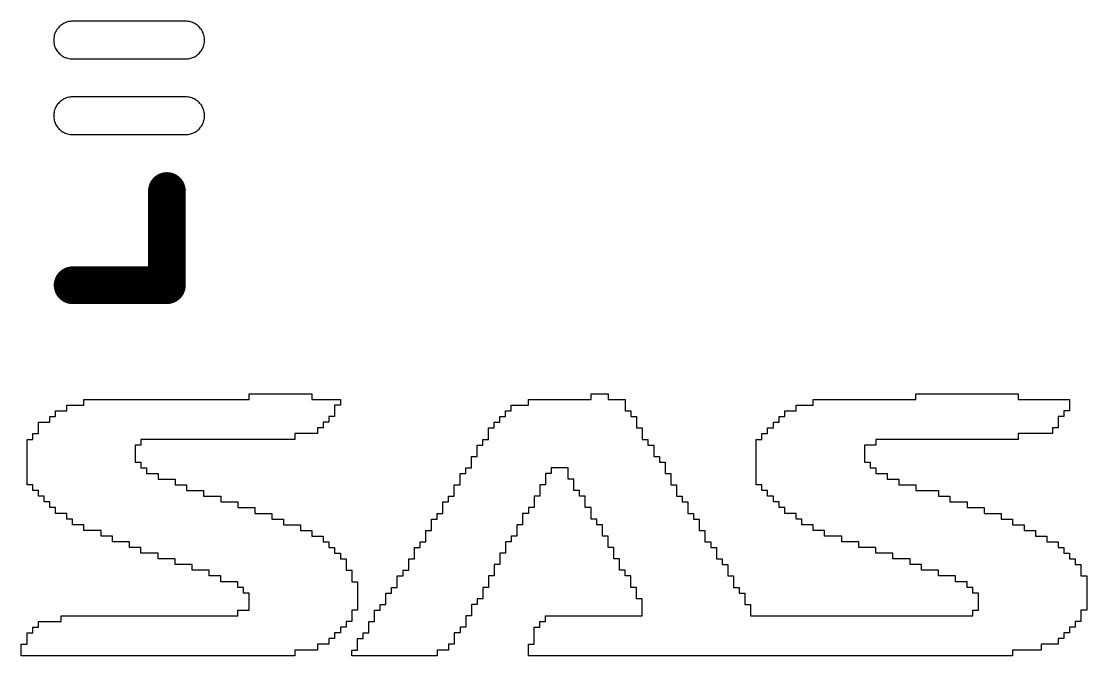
# Model space of a CAD drawing. Header units: inches. Extents: x -3.1 to 90.9, y -0.8 to 60.1.
# Drawn here: x 26.53 to 32.18, y 24.83 to 28.2 of the extents above; entities that cross this region are included whole.
import ezdxf

# ---------------------------------------------------------------- set-up
doc = ezdxf.new("R2010")
doc.units = ezdxf.units.IN
doc.layers.add('Top Overlay', color=2, linetype='Continuous')
doc.layers.add('Top Paste', color=8, linetype='Continuous')

# ---------------------------------------------------------------- blocks, each defined once
blk = doc.blocks.new('WQFN_40_L5_0_W5_0_P0_4_BL_EP_65')
at = {"layer": 'Top Overlay', "const_width": 0.2}
for points in [[(2.7001, 2.6999), (2.2, 2.6999)], [(2.7001, 2.1998), (2.7001, 2.6999)]]:
    blk.add_lwpolyline(points, dxfattribs=at)
at = {"layer": 'Top Overlay', "const_width": 0.1}
for points in [[(2.15, 2.6999, 1), (2.25, 2.6999, 1)], [(2.6501, 2.6999, 1), (2.7501, 2.6999, 1)], [(2.6501, 2.6999, 1), (2.7501, 2.6999, 1)], [(2.6501, 2.1998, 1), (2.7501, 2.1998, 1)]]:
    blk.add_lwpolyline(points, format="xyb", close=True, dxfattribs=at)
at = {"layer": 'Top Paste'}
for p, q in [((1.344, 2.8825), (1.3387, 2.8787)), ((1.3495, 2.886), (1.344, 2.8825)), ((1.3553, 2.889), (1.3495, 2.886)), ((1.3613, 2.8917), (1.3553, 2.889)), ((1.3674, 2.8941), (1.3613, 2.8917)), ((1.3737, 2.896), (1.3674, 2.8941)), ((1.38, 2.8974), (1.3737, 2.896)), ((1.3865, 2.8985), (1.38, 2.8974)), ((1.393, 2.8992), (1.3865, 2.8985)), ((1.3995, 2.8994), (1.393, 2.8992)), ((1.4061, 2.8992), (1.3995, 2.8994)), ((1.4126, 2.8985), (1.4061, 2.8992)), ((1.4126, 2.8985), (1.4126, 2.8985)), ((1.419, 2.8974), (1.4126, 2.8985)), ((1.4254, 2.896), (1.419, 2.8974)), ((1.4317, 2.8941), (1.4254, 2.896)), ((1.4378, 2.8917), (1.4317, 2.8941)), ((1.4438, 2.889), (1.4378, 2.8917)), ((1.4495, 2.886), (1.4438, 2.889)), ((1.4551, 2.8825), (1.4495, 2.886)), ((1.4604, 2.8787), (1.4551, 2.8825)), ((1.7453, 2.8825), (1.74, 2.8787)), ((1.7508, 2.886), (1.7453, 2.8825)), ((1.7566, 2.889), (1.7508, 2.886)), ((1.7626, 2.8917), (1.7566, 2.889)), ((1.7687, 2.8941), (1.7626, 2.8917)), ((1.775, 2.896), (1.7687, 2.8941)), ((1.7814, 2.8974), (1.775, 2.896)), ((1.7878, 2.8985), (1.7814, 2.8974)), ((1.7943, 2.8992), (1.7878, 2.8985)), ((1.8009, 2.8994), (1.7943, 2.8992)), ((1.8074, 2.8992), (1.8009, 2.8994)), ((1.8139, 2.8985), (1.8074, 2.8992)), ((1.8139, 2.8985), (1.8139, 2.8985)), ((1.8204, 2.8974), (1.8139, 2.8985)), ((1.8267, 2.896), (1.8204, 2.8974)), ((1.833, 2.8941), (1.8267, 2.896)), ((1.8391, 2.8917), (1.833, 2.8941)), ((1.8451, 2.889), (1.8391, 2.8917)), ((1.8508, 2.886), (1.8451, 2.889)), ((1.8564, 2.8825), (1.8508, 2.886)), ((1.8617, 2.8787), (1.8564, 2.8825)), ((1.3029, 2.8252), (1.3015, 2.8189)), ((1.3048, 2.8315), (1.3029, 2.8252)), ((1.3072, 2.8376), (1.3048, 2.8315)), ((1.3099, 2.8436), (1.3072, 2.8376)), ((1.3129, 2.8493), (1.3099, 2.8436)), ((1.3164, 2.8549), (1.3129, 2.8493)), ((1.3202, 2.8602), (1.3164, 2.8549)), ((1.3244, 2.8653), (1.3202, 2.8602)), ((1.3288, 2.8701), (1.3244, 2.8653)), ((1.3336, 2.8745), (1.3288, 2.8701)), ((1.3387, 2.8787), (1.3336, 2.8745)), ((1.4655, 2.8745), (1.4604, 2.8787)), ((1.4703, 2.8701), (1.4655, 2.8745)), ((1.4747, 2.8653), (1.4703, 2.8701)), ((1.4789, 2.8602), (1.4747, 2.8653)), ((1.4827, 2.8549), (1.4789, 2.8602)), ((1.4862, 2.8494), (1.4827, 2.8549)), ((1.4892, 2.8436), (1.4862, 2.8494)), ((1.4919, 2.8376), (1.4892, 2.8436)), ((1.4942, 2.8315), (1.4919, 2.8376)), ((1.4961, 2.8252), (1.4942, 2.8315)), ((1.4976, 2.8189), (1.4961, 2.8252)), ((1.7043, 2.8252), (1.7028, 2.8189)), ((1.7062, 2.8315), (1.7043, 2.8252)), ((1.7085, 2.8376), (1.7062, 2.8315)), ((1.7112, 2.8436), (1.7085, 2.8376)), ((1.7142, 2.8493), (1.7112, 2.8436)), ((1.7177, 2.8549), (1.7142, 2.8493)), ((1.7215, 2.8602), (1.7177, 2.8549)), ((1.7257, 2.8653), (1.7215, 2.8602)), ((1.7301, 2.8701), (1.7257, 2.8653)), ((1.7349, 2.8745), (1.7301, 2.8701)), ((1.74, 2.8787), (1.7349, 2.8745)), ((1.8668, 2.8745), (1.8617, 2.8787)), ((1.8716, 2.8701), (1.8668, 2.8745)), ((1.876, 2.8653), (1.8716, 2.8701)), ((1.8802, 2.8602), (1.876, 2.8653)), ((1.884, 2.8549), (1.8802, 2.8602)), ((1.8875, 2.8494), (1.884, 2.8549)), ((1.8905, 2.8436), (1.8875, 2.8494)), ((1.8932, 2.8376), (1.8905, 2.8436)), ((1.8956, 2.8315), (1.8932, 2.8376)), ((1.8975, 2.8252), (1.8956, 2.8315)), ((1.8989, 2.8189), (1.8975, 2.8252)), ((1.2997, 2.8059), (1.2995, 2.7994)), ((1.2995, 2.7994), (1.2995, 2.1994)), ((1.3004, 2.8124), (1.2997, 2.8059)), ((1.3015, 2.8189), (1.3004, 2.8124)), ((1.4987, 2.8124), (1.4976, 2.8189)), ((1.4993, 2.8059), (1.4987, 2.8124)), ((1.4995, 2.7994), (1.4993, 2.8059)), ((1.4995, 2.1994), (1.4995, 2.7994)), ((1.7011, 2.8059), (1.7009, 2.7994)), ((1.7009, 2.7994), (1.7009, 2.1994)), ((1.7017, 2.8124), (1.7011, 2.8059)), ((1.7028, 2.8189), (1.7017, 2.8124)), ((1.9, 2.8124), (1.8989, 2.8189)), ((1.9007, 2.8059), (1.9, 2.8124)), ((1.9009, 2.7994), (1.9007, 2.8059)), ((1.9009, 2.1994), (1.9009, 2.7994)), ((1.2995, 2.1994), (1.2997, 2.1928)), ((1.2997, 2.1928), (1.3004, 2.1863)), ((1.3004, 2.1863), (1.3015, 2.1799)), ((1.3015, 2.1799), (1.3029, 2.1735)), ((1.3029, 2.1735), (1.3048, 2.1672)), ((1.3048, 2.1672), (1.3072, 2.1611)), ((1.3072, 2.1611), (1.3099, 2.1551)), ((1.3099, 2.1551), (1.3129, 2.1493)), ((1.3129, 2.1493), (1.3164, 2.1438)), ((1.4827, 2.1438), (1.4862, 2.1494)), ((1.4862, 2.1494), (1.4892, 2.1551)), ((1.4892, 2.1551), (1.4919, 2.1611)), ((1.4919, 2.1611), (1.4942, 2.1672)), ((1.4942, 2.1672), (1.4961, 2.1735)), ((1.4961, 2.1735), (1.4976, 2.1799)), ((1.4976, 2.1799), (1.4987, 2.1863)), ((1.4987, 2.1863), (1.4993, 2.1928)), ((1.4993, 2.1928), (1.4995, 2.1994)), ((1.7009, 2.1994), (1.7011, 2.1928)), ((1.7011, 2.1928), (1.7017, 2.1863)), ((1.7017, 2.1863), (1.7028, 2.1799)), ((1.7028, 2.1799), (1.7043, 2.1735)), ((1.7043, 2.1735), (1.7062, 2.1672)), ((1.7062, 2.1672), (1.7085, 2.1611)), ((1.7085, 2.1611), (1.7112, 2.1551)), ((1.7112, 2.1551), (1.7142, 2.1493)), ((1.7142, 2.1493), (1.7177, 2.1438)), ((1.884, 2.1438), (1.8875, 2.1494)), ((1.8875, 2.1494), (1.8905, 2.1551)), ((1.8905, 2.1551), (1.8932, 2.1611)), ((1.8932, 2.1611), (1.8956, 2.1672)), ((1.8956, 2.1672), (1.8975, 2.1735)), ((1.8975, 2.1735), (1.8989, 2.1799)), ((1.8989, 2.1799), (1.9, 2.1863)), ((1.9, 2.1863), (1.9007, 2.1928)), ((1.9007, 2.1928), (1.9009, 2.1994)), ((1.3164, 2.1438), (1.3202, 2.1385)), ((1.3202, 2.1385), (1.3244, 2.1334)), ((1.3244, 2.1334), (1.3288, 2.1286)), ((1.3288, 2.1286), (1.3336, 2.1242)), ((1.3336, 2.1242), (1.3387, 2.12)), ((1.3387, 2.12), (1.344, 2.1162)), ((1.344, 2.1162), (1.3496, 2.1127)), ((1.3496, 2.1127), (1.3553, 2.1097)), ((1.3553, 2.1097), (1.3613, 2.107)), ((1.3613, 2.107), (1.3674, 2.1047)), ((1.3674, 2.1047), (1.3737, 2.1028)), ((1.3737, 2.1028), (1.38, 2.1013)), ((1.38, 2.1013), (1.3865, 2.1002)), ((1.3865, 2.1002), (1.393, 2.0996)), ((1.393, 2.0996), (1.3995, 2.0994)), ((1.3995, 2.0994), (1.4061, 2.0996)), ((1.4061, 2.0996), (1.4126, 2.1002)), ((1.4126, 2.1002), (1.419, 2.1013)), ((1.419, 2.1013), (1.4254, 2.1028)), ((1.4254, 2.1028), (1.4317, 2.1047)), ((1.4317, 2.1047), (1.4378, 2.107)), ((1.4378, 2.107), (1.4438, 2.1097)), ((1.4438, 2.1097), (1.4495, 2.1127)), ((1.4495, 2.1127), (1.4551, 2.1162)), ((1.4551, 2.1162), (1.4604, 2.12)), ((1.4604, 2.12), (1.4655, 2.1242)), ((1.4655, 2.1242), (1.4703, 2.1286)), ((1.4703, 2.1286), (1.4747, 2.1334)), ((1.4747, 2.1334), (1.4789, 2.1385)), ((1.4789, 2.1385), (1.4827, 2.1438)), ((1.7177, 2.1438), (1.7215, 2.1385)), ((1.7215, 2.1385), (1.7257, 2.1334)), ((1.7257, 2.1334), (1.7301, 2.1286)), ((1.7301, 2.1286), (1.7349, 2.1242)), ((1.7349, 2.1242), (1.74, 2.12)), ((1.74, 2.12), (1.7453, 2.1162)), ((1.7453, 2.1162), (1.7509, 2.1127)), ((1.7509, 2.1127), (1.7566, 2.1097)), ((1.7566, 2.1097), (1.7626, 2.107)), ((1.7626, 2.107), (1.7687, 2.1047)), ((1.7687, 2.1047), (1.775, 2.1028)), ((1.775, 2.1028), (1.7814, 2.1013)), ((1.7814, 2.1013), (1.7878, 2.1002)), ((1.7878, 2.1002), (1.7943, 2.0996)), ((1.7943, 2.0996), (1.8009, 2.0994)), ((1.8009, 2.0994), (1.8074, 2.0996)), ((1.8074, 2.0996), (1.8139, 2.1002)), ((1.8139, 2.1002), (1.8204, 2.1013)), ((1.8204, 2.1013), (1.8267, 2.1028)), ((1.8267, 2.1028), (1.833, 2.1047)), ((1.833, 2.1047), (1.8391, 2.107)), ((1.8391, 2.107), (1.8451, 2.1097)), ((1.8451, 2.1097), (1.8508, 2.1127)), ((1.8508, 2.1127), (1.8564, 2.1162)), ((1.8564, 2.1162), (1.8617, 2.12)), ((1.8617, 2.12), (1.8668, 2.1242)), ((1.8668, 2.1242), (1.8716, 2.1286)), ((1.8716, 2.1286), (1.876, 2.1334)), ((1.876, 2.1334), (1.8802, 2.1385)), ((1.8802, 2.1385), (1.884, 2.1438))]:
    blk.add_line(p, q, dxfattribs=at)

msp = doc.modelspace()

# ---------------------------------------------------------------- linework, layer by layer
at = {"layer": 'Top Overlay'}
for p, q in [((27.7357, 26.1931), (27.7357, 26.2233)), ((27.7357, 26.2233), (28.0681, 26.2233)), ((28.0681, 26.2233), (28.0681, 26.1931)), ((29.5484, 26.1931), (29.5484, 26.2233)), ((29.5484, 26.2233), (29.6391, 26.2233)), ((29.6391, 26.2233), (29.6391, 26.1931)), ((31.2705, 26.1931), (31.2705, 26.2233)), ((31.2705, 26.2233), (31.8143, 26.2233)), ((31.8143, 26.2233), (31.8143, 26.1931)), ((26.769, 26.1326), (26.769, 26.1629)), ((26.769, 26.1629), (26.8596, 26.1629)), ((26.8596, 26.1629), (26.8596, 26.1931)), ((26.8596, 26.1931), (27.7357, 26.1931)), ((28.0681, 26.1931), (28.2191, 26.1931)), ((28.2191, 26.1629), (28.1889, 26.1629)), ((28.1889, 26.1629), (28.1889, 26.1024)), ((28.2191, 26.1931), (28.2191, 26.1629)), ((29.1255, 26.1326), (29.1255, 26.1629)), ((29.1255, 26.1629), (29.2161, 26.1629)), ((29.2161, 26.1629), (29.2161, 26.1931)), ((29.2161, 26.1931), (29.5484, 26.1931)), ((29.6391, 26.1931), (29.7297, 26.1931)), ((29.7297, 26.1931), (29.7297, 26.1326)), ((30.636, 26.1326), (30.636, 26.1629)), ((30.636, 26.1629), (30.7267, 26.1629)), ((30.7267, 26.1629), (30.7267, 26.1931)), ((30.7267, 26.1931), (31.2705, 26.1931)), ((31.8143, 26.1931), (32.0862, 26.1931)), ((32.0862, 26.1931), (32.0862, 26.1326)), ((26.6784, 26.0722), (26.6784, 26.1024)), ((26.6784, 26.1024), (26.7086, 26.1024)), ((26.7086, 26.1024), (26.7086, 26.1326)), ((26.7086, 26.1326), (26.769, 26.1326)), ((28.1889, 26.1024), (28.1587, 26.1024)), ((28.1587, 26.1024), (28.1587, 26.0722)), ((29.065, 26.0722), (29.065, 26.1024)), ((29.065, 26.1024), (29.0953, 26.1024)), ((29.0953, 26.1024), (29.0953, 26.1326)), ((29.0953, 26.1326), (29.1255, 26.1326)), ((29.7297, 26.1326), (29.7599, 26.1326)), ((29.7599, 26.1326), (29.7599, 26.1024)), ((29.7599, 26.1024), (29.7901, 26.1024)), ((29.7901, 26.1024), (29.7901, 26.042)), ((30.5454, 26.0722), (30.5454, 26.1024)), ((30.5454, 26.1024), (30.5756, 26.1024)), ((30.5756, 26.1024), (30.5756, 26.1326)), ((30.5756, 26.1326), (30.636, 26.1326)), ((32.056, 26.1024), (32.0258, 26.1024)), ((32.0258, 26.1024), (32.0258, 26.042)), ((32.0862, 26.1326), (32.056, 26.1326)), ((32.056, 26.1326), (32.056, 26.1024)), ((26.6179, 26.0118), (26.6179, 26.0722)), ((26.6179, 26.0722), (26.6784, 26.0722)), ((28.1587, 26.0722), (28.1285, 26.0722)), ((28.1285, 26.0722), (28.1285, 26.042)), ((29.0348, 26.042), (29.0348, 26.0722)), ((29.0348, 26.0722), (29.065, 26.0722)), ((30.5152, 26.042), (30.5152, 26.0722)), ((30.5152, 26.0722), (30.5454, 26.0722)), ((26.5877, 25.9816), (26.5877, 26.0118)), ((26.5877, 26.0118), (26.6179, 26.0118)), ((28.0983, 26.0118), (27.9774, 26.0118)), ((27.9774, 26.0118), (27.9774, 25.9816)), ((28.1285, 26.042), (28.0983, 26.042)), ((28.0983, 26.042), (28.0983, 26.0118)), ((29.0046, 25.9816), (29.0046, 26.042)), ((29.0046, 26.042), (29.0348, 26.042)), ((29.7901, 26.042), (29.8203, 26.042)), ((29.8203, 26.042), (29.8203, 25.9816)), ((30.4548, 25.9816), (30.4548, 26.0118)), ((30.4548, 26.0118), (30.485, 26.0118)), ((30.485, 26.0118), (30.485, 26.042)), ((30.485, 26.042), (30.5152, 26.042)), ((31.9955, 26.0118), (31.8143, 26.0118)), ((31.8143, 26.0118), (31.8143, 25.9816)), ((32.0258, 26.042), (31.9955, 26.042)), ((31.9955, 26.042), (31.9955, 26.0118)), ((26.5575, 25.7399), (26.5575, 25.9816)), ((26.5575, 25.9816), (26.5877, 25.9816)), ((27.1617, 25.9514), (27.1315, 25.9514)), ((27.1315, 25.9514), (27.1315, 25.8607)), ((27.9774, 25.9816), (27.1617, 25.9816)), ((27.1617, 25.9816), (27.1617, 25.9514)), ((28.9442, 25.891), (28.9442, 25.9514)), ((28.9442, 25.9514), (28.9744, 25.9514)), ((28.9744, 25.9514), (28.9744, 25.9816)), ((28.9744, 25.9816), (29.0046, 25.9816)), ((29.8203, 25.9816), (29.8505, 25.9816)), ((29.8505, 25.9816), (29.8505, 25.9514)), ((29.8505, 25.9514), (29.8808, 25.9514)), ((29.8808, 25.9514), (29.8808, 25.891)), ((30.4246, 25.7399), (30.4246, 25.9816)), ((30.4246, 25.9816), (30.4548, 25.9816)), ((31.059, 25.9514), (30.9986, 25.9514)), ((30.9986, 25.9514), (30.9986, 25.8607)), ((31.8143, 25.9816), (31.059, 25.9816)), ((31.059, 25.9816), (31.059, 25.9514)), ((28.914, 25.8305), (28.914, 25.891)), ((28.914, 25.891), (28.9442, 25.891)), ((29.8808, 25.891), (29.911, 25.891)), ((29.911, 25.891), (29.911, 25.8607)), ((27.1315, 25.8607), (27.1617, 25.8607)), ((27.1617, 25.8607), (27.1617, 25.8305)), ((27.1617, 25.8305), (27.1919, 25.8305)), ((27.1919, 25.8305), (27.1919, 25.8003)), ((28.8838, 25.8003), (28.8838, 25.8305)), ((28.8838, 25.8305), (28.914, 25.8305)), ((29.4276, 25.8305), (29.3369, 25.8305)), ((29.3369, 25.8305), (29.3369, 25.8003)), ((29.4276, 25.7701), (29.4276, 25.8305)), ((29.911, 25.8607), (29.9412, 25.8607)), ((29.9412, 25.8607), (29.9412, 25.8003)), ((30.9986, 25.8607), (31.0288, 25.8607)), ((31.0288, 25.8607), (31.0288, 25.8305)), ((31.0288, 25.8305), (31.059, 25.8305)), ((31.059, 25.8305), (31.059, 25.8003)), ((27.1919, 25.8003), (27.2524, 25.8003)), ((27.2524, 25.8003), (27.2524, 25.7701)), ((27.2524, 25.7701), (27.343, 25.7701)), ((27.343, 25.7701), (27.343, 25.7399)), ((28.8536, 25.7399), (28.8536, 25.8003)), ((28.8536, 25.8003), (28.8838, 25.8003)), ((29.3369, 25.8003), (29.3067, 25.8003)), ((29.3067, 25.8003), (29.3067, 25.7399)), ((29.4578, 25.7701), (29.4276, 25.7701)), ((29.4578, 25.7097), (29.4578, 25.7701)), ((29.9412, 25.8003), (29.9714, 25.8003)), ((29.9714, 25.8003), (29.9714, 25.7399)), ((31.059, 25.8003), (31.1194, 25.8003)), ((31.1194, 25.8003), (31.1194, 25.7701)), ((31.1194, 25.7701), (31.1798, 25.7701)), ((31.1798, 25.7701), (31.1798, 25.7399)), ((26.5877, 25.7399), (26.5575, 25.7399)), ((26.5877, 25.7097), (26.5877, 25.7399)), ((26.6179, 25.7097), (26.5877, 25.7097)), ((26.6179, 25.6795), (26.6179, 25.7097)), ((27.343, 25.7399), (27.4034, 25.7399)), ((27.4034, 25.7399), (27.4034, 25.7097)), ((27.4034, 25.7097), (27.4941, 25.7097)), ((27.4941, 25.7097), (27.4941, 25.6795)), ((28.8234, 25.6795), (28.8234, 25.7399)), ((28.8234, 25.7399), (28.8536, 25.7399)), ((29.3067, 25.7399), (29.2765, 25.7399)), ((29.2765, 25.7399), (29.2765, 25.6795)), ((29.488, 25.7097), (29.4578, 25.7097)), ((29.488, 25.6795), (29.488, 25.7097)), ((29.9714, 25.7399), (30.0016, 25.7399)), ((30.0016, 25.7399), (30.0016, 25.6795)), ((30.4548, 25.7399), (30.4246, 25.7399)), ((30.4548, 25.7097), (30.4548, 25.7399)), ((30.485, 25.7097), (30.4548, 25.7097)), ((30.485, 25.6795), (30.485, 25.7097)), ((31.1798, 25.7399), (31.2705, 25.7399)), ((31.2705, 25.7399), (31.2705, 25.7097)), ((31.2705, 25.7097), (31.3913, 25.7097)), ((31.3913, 25.7097), (31.3913, 25.6795)), ((26.6482, 25.6795), (26.6179, 25.6795)), ((26.6482, 25.6493), (26.6482, 25.6795)), ((26.6784, 25.6493), (26.6482, 25.6493)), ((26.6784, 25.6191), (26.6784, 25.6493)), ((27.4941, 25.6795), (27.5847, 25.6795)), ((27.5847, 25.6795), (27.5847, 25.6493)), ((27.5847, 25.6493), (27.6753, 25.6493)), ((27.6753, 25.6493), (27.6753, 25.6191)), ((28.7629, 25.5888), (28.7629, 25.6493)), ((28.7629, 25.6493), (28.7931, 25.6493)), ((28.7931, 25.6493), (28.7931, 25.6795)), ((28.7931, 25.6795), (28.8234, 25.6795)), ((29.2765, 25.6795), (29.2463, 25.6795)), ((29.2463, 25.6795), (29.2463, 25.6191)), ((29.5182, 25.6795), (29.488, 25.6795)), ((29.5182, 25.6191), (29.5182, 25.6795)), ((30.0016, 25.6795), (30.0318, 25.6795)), ((30.0318, 25.6795), (30.0318, 25.6493)), ((30.0318, 25.6493), (30.062, 25.6493)), ((30.062, 25.6493), (30.062, 25.5888)), ((30.5152, 25.6795), (30.485, 25.6795)), ((30.5152, 25.6493), (30.5152, 25.6795)), ((30.5454, 25.6493), (30.5152, 25.6493)), ((30.5454, 25.6191), (30.5454, 25.6493)), ((31.3913, 25.6795), (31.4517, 25.6795)), ((31.4517, 25.6795), (31.4517, 25.6493)), ((31.4517, 25.6493), (31.5424, 25.6493)), ((31.5424, 25.6493), (31.5424, 25.6191)), ((26.7086, 25.6191), (26.6784, 25.6191)), ((26.7086, 25.5888), (26.7086, 25.6191)), ((27.6753, 25.6191), (27.766, 25.6191)), ((27.766, 25.6191), (27.766, 25.5888)), ((29.2463, 25.6191), (29.2161, 25.6191)), ((29.2161, 25.6191), (29.2161, 25.5888)), ((29.5484, 25.6191), (29.5182, 25.6191)), ((29.5484, 25.5586), (29.5484, 25.6191)), ((30.5756, 25.6191), (30.5454, 25.6191)), ((30.5756, 25.5888), (30.5756, 25.6191)), ((31.5424, 25.6191), (31.633, 25.6191)), ((31.633, 25.6191), (31.633, 25.5888)), ((26.769, 25.5888), (26.7086, 25.5888)), ((26.769, 25.5586), (26.769, 25.5888)), ((26.7992, 25.5586), (26.769, 25.5586)), ((26.7992, 25.5284), (26.7992, 25.5586)), ((27.766, 25.5888), (27.7962, 25.5888)), ((27.7962, 25.5888), (27.8566, 25.5888)), ((27.8566, 25.5888), (27.8566, 25.5586)), ((27.8566, 25.5586), (27.917, 25.5586)), ((27.917, 25.5586), (27.917, 25.5284)), ((28.7025, 25.4982), (28.7025, 25.5586)), ((28.7025, 25.5586), (28.7327, 25.5586)), ((28.7327, 25.5586), (28.7327, 25.5888)), ((28.7327, 25.5888), (28.7629, 25.5888)), ((29.2161, 25.5888), (29.1859, 25.5888)), ((29.1859, 25.5888), (29.1859, 25.5284)), ((29.5786, 25.5586), (29.5484, 25.5586)), ((29.5786, 25.5284), (29.5786, 25.5586)), ((30.062, 25.5888), (30.0922, 25.5888)), ((30.0922, 25.5888), (30.0922, 25.5586)), ((30.0922, 25.5586), (30.1224, 25.5586)), ((30.1224, 25.5586), (30.1224, 25.4982)), ((30.636, 25.5888), (30.5756, 25.5888)), ((30.636, 25.5586), (30.636, 25.5888)), ((30.6662, 25.5586), (30.636, 25.5586)), ((30.6662, 25.5284), (30.6662, 25.5586)), ((31.633, 25.5888), (31.7236, 25.5888)), ((31.7236, 25.5888), (31.7236, 25.5586)), ((31.7236, 25.5586), (31.7841, 25.5586)), ((31.7841, 25.5586), (31.7841, 25.5284)), ((26.8596, 25.5284), (26.7992, 25.5284)), ((26.8596, 25.4982), (26.8596, 25.5284)), ((26.9503, 25.4982), (26.8596, 25.4982)), ((26.9503, 25.468), (26.9503, 25.4982)), ((27.917, 25.5284), (28.0077, 25.5284)), ((28.0077, 25.5284), (28.0077, 25.4982)), ((28.0077, 25.4982), (28.0681, 25.4982)), ((28.0681, 25.4982), (28.0681, 25.468)), ((28.6723, 25.4378), (28.6723, 25.4982)), ((28.6723, 25.4982), (28.7025, 25.4982)), ((29.1859, 25.5284), (29.1557, 25.5284)), ((29.1557, 25.5284), (29.1557, 25.468)), ((29.6089, 25.5284), (29.5786, 25.5284)), ((29.6089, 25.468), (29.6089, 25.5284)), ((30.1224, 25.4982), (30.1526, 25.4982)), ((30.1526, 25.4982), (30.1526, 25.4378)), ((30.7267, 25.5284), (30.6662, 25.5284)), ((30.7267, 25.4982), (30.7267, 25.5284)), ((30.7871, 25.4982), (30.7267, 25.4982)), ((30.7871, 25.468), (30.7871, 25.4982)), ((31.7841, 25.5284), (31.8445, 25.5284)), ((31.8445, 25.5284), (31.8445, 25.4982)), ((31.8445, 25.4982), (31.9049, 25.4982)), ((31.9049, 25.4982), (31.9049, 25.468)), ((27.0107, 25.468), (26.9503, 25.468)), ((27.0107, 25.4378), (27.0107, 25.468)), ((27.1013, 25.4378), (27.0107, 25.4378)), ((27.1013, 25.4076), (27.1013, 25.4378)), ((28.0681, 25.468), (28.1285, 25.468)), ((28.1285, 25.468), (28.1285, 25.4378)), ((28.1285, 25.4378), (28.1587, 25.4378)), ((28.1587, 25.4378), (28.1587, 25.4076)), ((28.6421, 25.4076), (28.6421, 25.4378)), ((28.6421, 25.4378), (28.6723, 25.4378)), ((29.1255, 25.4378), (29.0953, 25.4378)), ((29.0953, 25.4378), (29.0953, 25.3774)), ((29.1557, 25.468), (29.1255, 25.468)), ((29.1255, 25.468), (29.1255, 25.4378)), ((29.6391, 25.468), (29.6089, 25.468)), ((29.6391, 25.4076), (29.6391, 25.468)), ((30.1526, 25.4378), (30.1829, 25.4378)), ((30.1829, 25.4378), (30.1829, 25.4076)), ((30.8777, 25.468), (30.7871, 25.468)), ((30.8777, 25.4378), (30.8777, 25.468)), ((30.9684, 25.4378), (30.8777, 25.4378)), ((30.9684, 25.4076), (30.9684, 25.4378)), ((31.9049, 25.468), (31.9653, 25.468)), ((31.9653, 25.468), (31.9653, 25.4378)), ((31.9653, 25.4378), (32.0258, 25.4378)), ((32.0258, 25.4378), (32.0258, 25.4076)), ((27.1617, 25.4076), (27.1013, 25.4076)), ((27.1617, 25.3774), (27.1617, 25.4076)), ((27.2524, 25.3774), (27.1617, 25.3774)), ((27.2524, 25.3471), (27.2524, 25.3774)), ((28.1587, 25.4076), (28.1889, 25.4076)), ((28.1889, 25.4076), (28.1889, 25.3774)), ((28.1889, 25.3774), (28.2191, 25.3774)), ((28.2191, 25.3774), (28.2191, 25.3471)), ((28.6119, 25.3471), (28.6119, 25.4076)), ((28.6119, 25.4076), (28.6421, 25.4076)), ((29.0953, 25.3774), (29.065, 25.3774)), ((29.065, 25.3774), (29.065, 25.3169)), ((29.6693, 25.4076), (29.6391, 25.4076)), ((29.6693, 25.3471), (29.6693, 25.4076)), ((30.1829, 25.4076), (30.2131, 25.4076)), ((30.2131, 25.4076), (30.2131, 25.3471)), ((31.059, 25.4076), (30.9684, 25.4076)), ((31.059, 25.3774), (31.059, 25.4076)), ((31.1496, 25.3774), (31.059, 25.3774)), ((31.1496, 25.3471), (31.1496, 25.3774)), ((32.0258, 25.4076), (32.056, 25.4076)), ((32.056, 25.4076), (32.056, 25.3774)), ((32.056, 25.3774), (32.0862, 25.3774)), ((32.0862, 25.3774), (32.0862, 25.3471)), ((27.343, 25.3471), (27.2524, 25.3471)), ((27.343, 25.3169), (27.343, 25.3471)), ((27.4336, 25.3169), (27.343, 25.3169)), ((27.4336, 25.2867), (27.4336, 25.3169)), ((28.2191, 25.3471), (28.2493, 25.3471)), ((28.2493, 25.3471), (28.2493, 25.2867)), ((28.5817, 25.2867), (28.5817, 25.3471)), ((28.5817, 25.3471), (28.6119, 25.3471)), ((29.065, 25.3169), (29.0348, 25.3169)), ((29.0348, 25.3169), (29.0348, 25.2565)), ((29.6995, 25.3471), (29.6693, 25.3471)), ((29.6995, 25.2867), (29.6995, 25.3471)), ((30.2131, 25.3471), (30.2433, 25.3471)), ((30.2433, 25.3471), (30.2433, 25.3169)), ((30.2433, 25.3169), (30.2735, 25.3169)), ((30.2735, 25.3169), (30.2735, 25.2565)), ((31.2403, 25.3471), (31.1496, 25.3471)), ((31.2403, 25.3169), (31.2403, 25.3471)), ((31.3007, 25.3169), (31.2403, 25.3169)), ((31.3007, 25.2867), (31.3007, 25.3169)), ((32.0862, 25.3471), (32.1164, 25.3471)), ((32.1164, 25.3471), (32.1164, 25.3169)), ((32.1164, 25.3169), (32.1466, 25.3169)), ((32.1466, 25.3169), (32.1466, 25.2565)), ((27.5243, 25.2867), (27.4336, 25.2867)), ((27.5243, 25.2565), (27.5243, 25.2867)), ((27.5847, 25.2565), (27.5243, 25.2565)), ((27.5847, 25.2263), (27.5847, 25.2565)), ((28.2493, 25.2867), (28.2796, 25.2867)), ((28.2796, 25.2867), (28.2796, 25.2263)), ((28.5212, 25.1961), (28.5212, 25.2565)), ((28.5212, 25.2565), (28.5515, 25.2565)), ((28.5515, 25.2565), (28.5515, 25.2867)), ((28.5515, 25.2867), (28.5817, 25.2867)), ((29.0348, 25.2565), (29.0046, 25.2565)), ((29.0046, 25.2565), (29.0046, 25.1961)), ((29.7297, 25.2867), (29.6995, 25.2867)), ((29.7297, 25.2565), (29.7297, 25.2867)), ((29.7599, 25.2565), (29.7297, 25.2565)), ((29.7599, 25.1961), (29.7599, 25.2565)), ((30.2735, 25.2565), (30.3037, 25.2565)), ((30.3037, 25.2565), (30.3037, 25.1961)), ((31.3913, 25.2867), (31.3007, 25.2867)), ((31.3913, 25.2565), (31.3913, 25.2867)), ((31.482, 25.2565), (31.3913, 25.2565)), ((31.482, 25.2263), (31.482, 25.2565)), ((32.1466, 25.2565), (32.1768, 25.2565)), ((32.1768, 25.2565), (32.1768, 25.0752)), ((27.6753, 25.2263), (27.5847, 25.2263)), ((27.6753, 25.1961), (27.6753, 25.2263)), ((28.2796, 25.2263), (28.3098, 25.2263)), ((28.3098, 25.2263), (28.3098, 25.0752)), ((31.5424, 25.2263), (31.482, 25.2263)), ((31.5424, 25.1961), (31.5424, 25.2263)), ((27.7055, 25.1961), (27.6753, 25.1961)), ((27.7055, 25.1659), (27.7055, 25.1961)), ((27.7357, 25.1659), (27.7055, 25.1659)), ((27.7357, 25.0752), (27.7357, 25.1659)), ((28.4608, 25.1055), (28.4608, 25.1659)), ((28.4608, 25.1659), (28.491, 25.1659)), ((28.491, 25.1659), (28.491, 25.1961)), ((28.491, 25.1961), (28.5212, 25.1961)), ((29.0046, 25.1961), (28.9744, 25.1961)), ((28.9744, 25.1961), (28.9744, 25.1357)), ((29.7901, 25.1961), (29.7599, 25.1961)), ((29.7901, 25.1357), (29.7901, 25.1961)), ((30.3037, 25.1961), (30.3339, 25.1961)), ((30.3339, 25.1961), (30.3339, 25.1659)), ((30.3339, 25.1659), (30.3641, 25.1659)), ((30.3641, 25.1659), (30.3641, 25.1055)), ((31.5726, 25.1961), (31.5424, 25.1961)), ((31.5726, 25.1659), (31.5726, 25.1961)), ((31.6028, 25.1659), (31.5726, 25.1659)), ((31.6028, 25.0752), (31.6028, 25.1659)), ((28.4306, 25.0752), (28.4306, 25.1055)), ((28.4306, 25.1055), (28.4608, 25.1055)), ((28.9442, 25.1055), (28.914, 25.1055)), ((28.914, 25.1055), (28.914, 25.045)), ((28.9744, 25.1357), (28.9442, 25.1357)), ((28.9442, 25.1357), (28.9442, 25.1055)), ((29.8203, 25.1357), (29.7901, 25.1357)), ((29.8203, 25.045), (29.8203, 25.1357)), ((30.3641, 25.1055), (30.3943, 25.1055)), ((30.3943, 25.1055), (30.3943, 25.045)), ((26.7388, 25.0148), (26.7388, 25.045)), ((26.7388, 25.045), (27.6753, 25.045)), ((27.6753, 25.045), (27.6753, 25.0752)), ((27.6753, 25.0752), (27.7357, 25.0752)), ((28.3098, 25.0752), (28.2796, 25.0752)), ((28.2796, 25.0752), (28.2796, 25.0148)), ((28.4004, 25.0148), (28.4004, 25.0752)), ((28.4004, 25.0752), (28.4306, 25.0752)), ((28.914, 25.045), (28.8838, 25.045)), ((28.8838, 25.045), (28.8838, 24.9846)), ((29.3067, 25.0148), (29.3067, 25.045)), ((29.3067, 25.045), (29.6693, 25.045)), ((29.6693, 25.045), (29.6995, 25.045)), ((29.6995, 25.045), (29.8203, 25.045)), ((30.3943, 25.045), (31.5726, 25.045)), ((31.5726, 25.045), (31.5726, 25.0752)), ((31.5726, 25.0752), (31.6028, 25.0752)), ((32.1768, 25.0752), (32.1466, 25.0752)), ((32.1466, 25.0752), (32.1466, 25.0148)), ((26.5877, 24.9544), (26.5877, 24.9846)), ((26.5877, 24.9846), (26.6179, 24.9846)), ((26.6179, 24.9846), (26.6179, 25.0148)), ((26.6179, 25.0148), (26.7388, 25.0148)), ((28.2493, 24.9846), (28.2191, 24.9846)), ((28.2191, 24.9846), (28.2191, 24.9544)), ((28.2796, 25.0148), (28.2493, 25.0148)), ((28.2493, 25.0148), (28.2493, 24.9846)), ((28.3702, 24.9544), (28.3702, 25.0148)), ((28.3702, 25.0148), (28.4004, 25.0148)), ((28.8838, 24.9846), (28.8536, 24.9846)), ((28.8536, 24.9846), (28.8536, 24.9544)), ((29.2463, 24.894), (29.2463, 24.9846)), ((29.2463, 24.9846), (29.2765, 24.9846)), ((29.2765, 24.9846), (29.2765, 25.0148)), ((29.2765, 25.0148), (29.3067, 25.0148)), ((32.1164, 24.9846), (32.0862, 24.9846)), ((32.0862, 24.9846), (32.0862, 24.9544)), ((32.1466, 25.0148), (32.1164, 25.0148)), ((32.1164, 25.0148), (32.1164, 24.9846)), ((26.5575, 24.894), (26.5575, 24.9544)), ((26.5575, 24.9544), (26.5877, 24.9544)), ((28.1889, 24.9242), (28.1587, 24.9242)), ((28.1587, 24.9242), (28.1587, 24.894)), ((28.2191, 24.9544), (28.1889, 24.9544)), ((28.1889, 24.9544), (28.1889, 24.9242)), ((28.3098, 24.8638), (28.3098, 24.9242)), ((28.3098, 24.9242), (28.34, 24.9242)), ((28.34, 24.9242), (28.34, 24.9544)), ((28.34, 24.9544), (28.3702, 24.9544)), ((28.8536, 24.9544), (28.8234, 24.9544)), ((28.8234, 24.9544), (28.8234, 24.894)), ((32.056, 24.9242), (32.0258, 24.9242)), ((32.0258, 24.9242), (32.0258, 24.894)), ((32.0862, 24.9544), (32.056, 24.9544)), ((32.056, 24.9544), (32.056, 24.9242)), ((26.5273, 24.8336), (26.5273, 24.894)), ((26.5273, 24.894), (26.5575, 24.894)), ((28.0983, 24.8638), (27.9774, 24.8638)), ((27.9774, 24.8638), (27.9774, 24.8336)), ((28.1587, 24.894), (28.0983, 24.894)), ((28.0983, 24.894), (28.0983, 24.8638)), ((28.2796, 24.8336), (28.2796, 24.8638)), ((28.2796, 24.8638), (28.3098, 24.8638)), ((28.7931, 24.8638), (28.7327, 24.8638)), ((28.7327, 24.8638), (28.7327, 24.8336)), ((28.8234, 24.894), (28.7931, 24.894)), ((28.7931, 24.894), (28.7931, 24.8638)), ((29.2161, 24.8336), (29.2161, 24.894)), ((29.2161, 24.894), (29.2463, 24.894)), ((31.9351, 24.8638), (31.7841, 24.8638)), ((31.7841, 24.8638), (31.7841, 24.8336)), ((32.0258, 24.894), (31.9351, 24.894)), ((31.9351, 24.894), (31.9351, 24.8638)), ((27.9774, 24.8336), (26.5273, 24.8336)), ((28.7327, 24.8336), (28.2796, 24.8336)), ((31.7841, 24.8336), (29.2161, 24.8336))]:
    msp.add_line(p, q, dxfattribs=at)

# ---------------------------------------------------------------- block references
at = {"rotation": 270}
msp.add_blockref('WQFN_40_L5_0_W5_0_P0_4_BL_EP_65', (24.5995, 29.4994), dxfattribs=at)

doc.saveas('drawing.dxf')
